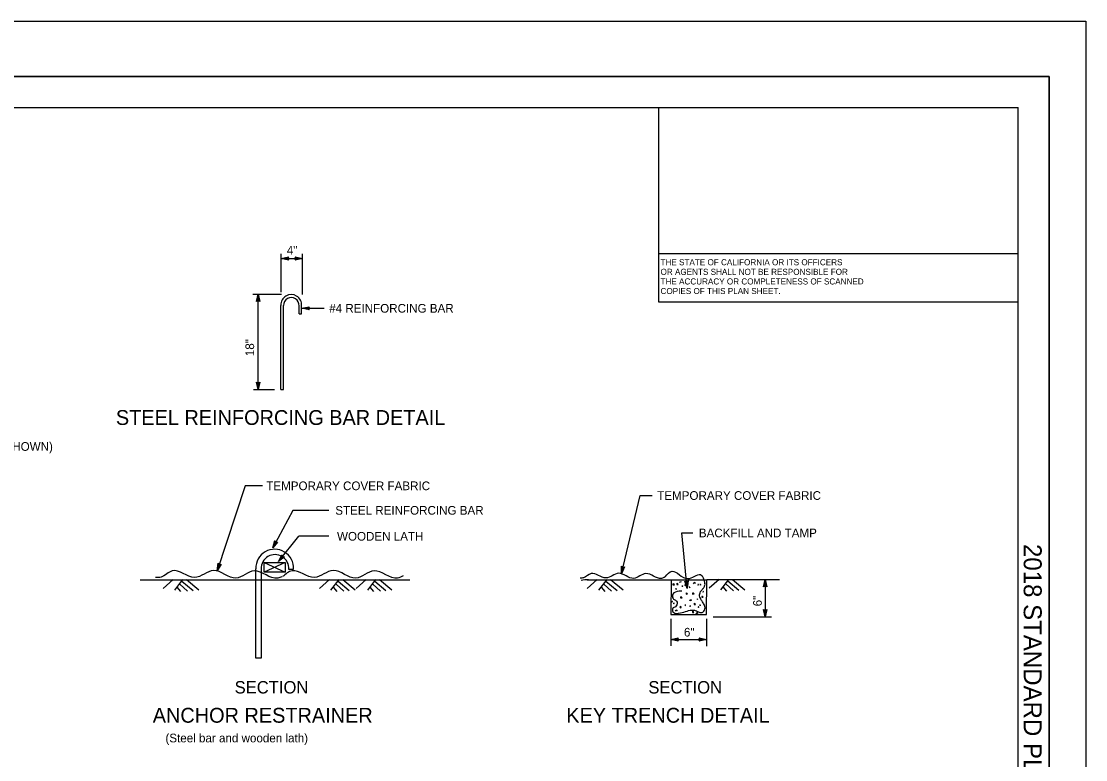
# Model space of a CAD drawing. Extents: x -894 to 866, y -476 to 714.
# Drawn here: x 7 to 866, y 118 to 714 of the extents above; entities that cross this region are included whole.
import ezdxf

# ---------------------------------------------------------------- set-up
doc = ezdxf.new("R2010")
doc.units = 0
for name, color, linetype in [('10 Sheet Format', 7, 'Continuous'), ('56 Stage 3 Anno', 7, 'Continuous'), ('57 Undefined', 7, 'Continuous'), ('59 Sndwall Anno', 7, 'Continuous'), ('60 Nongeo Data', 7, 'Continuous')]:
    doc.layers.add(name, color=color, linetype=linetype)

msp = doc.modelspace()

# ---------------------------------------------------------------- linework, layer by layer
at = {"layer": '10 Sheet Format'}
for p, q in [((-863.46, 668.96), (836.55, 668.96)), ((836.55, 668.96), (836.55, -431.04)), ((-813.45, 643.96), (811.55, 643.96)), ((521.56, 525.89), (521.56, 643.96)), ((811.55, -406.04), (811.55, 643.96)), ((811.55, 525.89), (521.56, 525.89)), ((521.56, 487.06), (521.56, 525.89)), ((811.55, 487.06), (521.56, 487.06))]:
    msp.add_line(p, q, dxfattribs=at)
for points in [[(-894.04, 713.56), (865.96, 713.56), (865.96, -476.44), (-894.04, -476.44)], [(-863.46, -431.04), (836.55, -431.04), (836.55, 668.96), (-863.46, 668.96)]]:
    msp.add_lwpolyline(points, close=True, dxfattribs=at)
at = {"layer": '56 Stage 3 Anno'}
for p, q in [((217.02, 494.95), (217.02, 526.04)), ((234.13, 493.08), (234.13, 526.04)), ((217.02, 522.17), (222.93, 523.48)), ((217.02, 522.17), (234.13, 522.17)), ((222.93, 520.85), (217.02, 522.17)), ((217.02, 522.17), (217.02, 522.17)), ((222.71, 521.2), (218.38, 522.17)), ((218.39, 522.17), (222.7, 523.12)), ((219.74, 522.16), (222.52, 522.78)), ((222.48, 521.55), (219.74, 522.16)), ((221.1, 522.16), (222.29, 522.43)), ((222.31, 521.89), (221.1, 522.16)), ((222.93, 523.48), (222.14, 522.17)), ((222.14, 522.17), (222.93, 520.85)), ((222.93, 523.48), (222.93, 523.48)), ((222.93, 520.85), (222.93, 520.85)), ((229.01, 522.17), (228.23, 523.49)), ((228.23, 523.49), (228.23, 523.49)), ((228.23, 523.49), (234.13, 522.17)), ((234.13, 522.17), (228.23, 520.86)), ((228.23, 520.86), (229.01, 522.17)), ((228.23, 520.86), (228.23, 520.86)), ((228.44, 523.14), (232.78, 522.17)), ((232.76, 522.16), (228.46, 521.21)), ((231.41, 522.17), (228.63, 521.55)), ((228.67, 522.78), (231.41, 522.17)), ((228.84, 522.44), (230.05, 522.17)), ((230.05, 522.17), (228.86, 521.91)), ((234.13, 522.17), (234.13, 522.17)), ((194.19, 493.47), (217.38, 493.47)), ((197.1, 487.57), (198.42, 493.47)), ((197.45, 487.78), (198.42, 492.12)), ((197.81, 488.01), (198.42, 490.75)), ((198.15, 488.19), (198.42, 489.4)), ((198.42, 416.53), (198.42, 493.47)), ((198.42, 493.47), (198.42, 493.47)), ((198.42, 493.47), (199.73, 487.57)), ((198.42, 492.1), (199.38, 487.8)), ((198.42, 490.75), (199.03, 487.97)), ((198.42, 489.4), (198.68, 488.21)), ((198.42, 488.36), (197.1, 487.57)), ((197.1, 487.57), (197.1, 487.57)), ((199.73, 487.57), (198.42, 488.36)), ((199.73, 487.57), (199.73, 487.57)), ((233.64, 481.96), (239.54, 483.27)), ((233.64, 481.96), (251.82, 481.96)), ((239.54, 480.64), (233.64, 481.96)), ((233.64, 481.96), (233.64, 481.96)), ((239.33, 480.99), (234.99, 481.96)), ((235, 481.96), (239.31, 482.91)), ((236.36, 481.96), (239.14, 482.57)), ((239.1, 481.34), (236.36, 481.96)), ((237.71, 481.96), (238.9, 482.22)), ((238.92, 481.69), (237.71, 481.96)), ((239.54, 483.27), (238.75, 481.96)), ((238.75, 481.96), (239.54, 480.64)), ((239.54, 483.27), (239.54, 483.27)), ((239.54, 480.64), (239.54, 480.64)), ((198.42, 416.53), (197.11, 422.44)), ((197.11, 422.44), (197.11, 422.44)), ((197.11, 422.44), (198.42, 421.65)), ((198.42, 417.9), (197.46, 422.2)), ((198.42, 419.25), (197.81, 422.03)), ((198.42, 420.61), (198.16, 421.8)), ((198.42, 421.65), (199.74, 422.44)), ((199.74, 422.44), (198.42, 416.53)), ((199.39, 422.22), (198.42, 417.89)), ((199.03, 421.99), (198.42, 419.25)), ((198.69, 421.82), (198.42, 420.61)), ((199.74, 422.44), (199.74, 422.44)), ((194.68, 416.53), (211.72, 416.53)), ((198.42, 416.53), (198.42, 416.53)), ((188.06, 338.74), (165.5, 270.25)), ((202.06, 338.74), (188.06, 338.74)), ((491.41, 267.83), (506.46, 330.92)), ((506.46, 330.92), (516.29, 330.92)), ((226.32, 318.96), (210.17, 288.74)), ((255.39, 318.96), (226.32, 318.96)), ((540.3, 300.72), (549.18, 300.72)), ((544.57, 255.96), (540.3, 300.72)), ((210.17, 288.74), (211.8, 294.57)), ((214.12, 293.33), (210.17, 288.74)), ((210.81, 289.95), (212, 294.2)), ((213.71, 293.31), (210.81, 289.94)), ((211.45, 291.14), (212.22, 293.88)), ((213.29, 293.27), (211.45, 291.14)), ((211.8, 294.57), (211.8, 294.57)), ((211.8, 294.57), (212.58, 293.25)), ((212.1, 292.34), (212.42, 293.51)), ((212.9, 293.28), (212.1, 292.34)), ((212.58, 293.25), (214.12, 293.33)), ((214.12, 293.33), (214.12, 293.33)), ((214.96, 277.57), (231.24, 298.02)), ((255.39, 298.02), (231.24, 298.02)), ((210.17, 288.74), (210.17, 288.74)), ((165.5, 270.25), (166.1, 276.26)), ((168.6, 275.44), (165.5, 270.25)), ((165.92, 271.55), (166.37, 275.93)), ((168.2, 275.35), (165.93, 271.54)), ((166.1, 276.26), (166.1, 276.26)), ((166.1, 276.26), (167.1, 275.11)), ((166.35, 272.83), (166.64, 275.66)), ((167.79, 275.24), (166.35, 272.83)), ((166.78, 274.12), (166.9, 275.33)), ((167.41, 275.18), (166.78, 274.12)), ((167.1, 275.11), (168.6, 275.44)), ((168.6, 275.44), (168.6, 275.44)), ((214.96, 277.57), (217.61, 283)), ((219.67, 281.37), (214.96, 277.57)), ((214.96, 277.57), (214.96, 277.57)), ((219.26, 281.42), (215.8, 278.63)), ((215.81, 278.64), (217.74, 282.6)), ((216.65, 279.69), (217.9, 282.25)), ((218.84, 281.46), (216.65, 279.69)), ((217.5, 280.76), (218.03, 281.85)), ((218.46, 281.54), (217.5, 280.76)), ((217.61, 283), (217.61, 283)), ((217.61, 283), (218.14, 281.57)), ((218.14, 281.57), (219.67, 281.37)), ((219.67, 281.37), (219.67, 281.37)), ((165.5, 270.25), (165.5, 270.25)), ((491.41, 267.83), (491.51, 273.88)), ((494.06, 273.27), (491.41, 267.83)), ((491.41, 267.83), (491.41, 267.83)), ((491.51, 273.88), (491.51, 273.88)), ((491.51, 273.88), (492.6, 272.81)), ((491.73, 269.16), (491.8, 273.57)), ((493.67, 273.14), (491.73, 269.15)), ((492.04, 270.47), (492.09, 273.32)), ((493.28, 273), (492.04, 270.47)), ((492.36, 271.79), (492.38, 273.01)), ((492.9, 272.91), (492.36, 271.79)), ((492.6, 272.81), (494.06, 273.27)), ((494.06, 273.27), (494.06, 273.27)), ((544.57, 255.96), (542.7, 261.71)), ((542.7, 261.71), (542.7, 261.71)), ((542.7, 261.71), (544.08, 261.05)), ((544.43, 257.32), (543.08, 261.52)), ((544.31, 258.67), (543.43, 261.38)), ((544.18, 260.02), (543.81, 261.18)), ((544.08, 261.05), (545.32, 261.96)), ((544.34, 261.25), (544.18, 260.02)), ((544.66, 261.46), (544.31, 258.67)), ((544.99, 261.72), (544.44, 257.31)), ((545.32, 261.96), (544.57, 255.96)), ((545.32, 261.96), (545.32, 261.96)), ((606.04, 257.19), (607.36, 263.09)), ((607.36, 257.98), (606.04, 257.19)), ((606.39, 257.4), (607.36, 261.74)), ((606.74, 257.63), (607.36, 260.38)), ((607.08, 257.81), (607.36, 259.02)), ((607.36, 263.09), (607.32, 233.09)), ((607.36, 263.09), (607.36, 263.09)), ((607.36, 263.09), (608.66, 257.19)), ((607.36, 260.38), (607.97, 257.59)), ((607.36, 259.02), (607.62, 257.83)), ((608.66, 257.19), (607.36, 257.98)), ((607.37, 261.73), (608.31, 257.42)), ((544.57, 255.96), (544.57, 255.96)), ((606.04, 257.19), (606.04, 257.19)), ((608.66, 257.19), (608.66, 257.19)), ((565.5, 233.09), (612.51, 233.09)), ((607.32, 233.09), (606, 238.99)), ((606, 238.99), (606, 238.99)), ((606, 238.99), (607.31, 238.21)), ((607.31, 234.46), (606.36, 238.76)), ((607.32, 235.81), (606.7, 238.59)), ((607.32, 237.17), (607.05, 238.36)), ((607.31, 238.21), (608.63, 239)), ((608.63, 239), (607.32, 233.09)), ((608.28, 238.78), (607.32, 234.45)), ((607.93, 238.55), (607.32, 235.81)), ((607.59, 238.38), (607.32, 237.17)), ((607.32, 233.09), (607.32, 233.09)), ((608.63, 239), (608.63, 239)), ((531.41, 231.38), (531.4, 209.52)), ((560.11, 231.36), (560.1, 209.5)), ((531.4, 214.72), (537.31, 216.03)), ((531.4, 214.72), (560.11, 214.72)), ((537.31, 213.41), (531.4, 214.72)), ((531.4, 214.72), (531.4, 214.72)), ((537.09, 213.76), (532.76, 214.72)), ((532.77, 214.73), (537.07, 215.68)), ((534.12, 214.72), (536.9, 215.34)), ((536.86, 214.11), (534.12, 214.72)), ((535.48, 214.72), (536.67, 214.98)), ((536.69, 214.45), (535.48, 214.72)), ((537.31, 216.03), (536.52, 214.72)), ((536.52, 214.72), (537.31, 213.41)), ((537.31, 216.03), (537.31, 216.03)), ((554.99, 214.72), (554.2, 216.04)), ((554.2, 216.04), (554.2, 216.04)), ((554.2, 216.04), (560.11, 214.72)), ((560.11, 214.72), (554.2, 213.42)), ((554.2, 213.42), (554.99, 214.72)), ((554.41, 215.69), (558.75, 214.72)), ((558.74, 214.72), (554.43, 213.77)), ((557.39, 214.73), (554.61, 214.11)), ((554.64, 215.34), (557.39, 214.73)), ((554.82, 215), (556.03, 214.73)), ((556.03, 214.73), (554.84, 214.46)), ((560.11, 214.72), (560.11, 214.72)), ((537.31, 213.41), (537.31, 213.41)), ((554.2, 213.42), (554.2, 213.42))]:
    msp.add_line(p, q, dxfattribs=at)
at = {"layer": '59 Sndwall Anno'}
for p, q in [((129.88, 263.14), (121.85, 256)), ((137.49, 263.09), (130.87, 254.67)), ((135.18, 259.5), (141.38, 253.86)), ((136.84, 261.83), (145.92, 254.36)), ((140.58, 263.06), (150.73, 254.7)), ((255.95, 263.14), (247.92, 256)), ((263.56, 263.09), (256.94, 254.67)), ((261.26, 259.5), (267.45, 253.86)), ((262.91, 261.83), (271.99, 254.36)), ((266.66, 263.06), (276.81, 254.7)), ((285.55, 263.14), (277.51, 256)), ((293.16, 263.09), (286.54, 254.67)), ((290.85, 259.5), (297.04, 253.86)), ((292.51, 261.83), (301.58, 254.36)), ((296.25, 263.06), (306.4, 254.7)), ((471.99, 263.14), (463.96, 256)), ((479.6, 263.09), (472.98, 254.67)), ((477.29, 259.5), (483.49, 253.86)), ((478.95, 261.83), (488.03, 254.36)), ((482.69, 263.06), (492.84, 254.7)), ((533.61, 259.65), (532.87, 259.43)), ((533.02, 259.58), (533.02, 258.84)), ((533.02, 258.84), (534.19, 258.99)), ((534.19, 258.99), (533.61, 259.65)), ((536.7, 259.87), (535.96, 259.65)), ((536.11, 259.8), (536.11, 259.06)), ((536.11, 259.06), (537.29, 259.21)), ((537.29, 259.21), (536.7, 259.87)), ((539.72, 261.19), (538.17, 260.68)), ((540.08, 258.18), (540.45, 257.67)), ((540.08, 258.18), (540.89, 257.96)), ((540.45, 257.67), (540.97, 257.74)), ((540.97, 257.74), (540.89, 257.96)), ((542.59, 258.4), (543.18, 259.36)), ((544.13, 258.92), (542.59, 258.4)), ((543.03, 259.5), (544.13, 258.92)), ((549.73, 259.8), (550.32, 260.75)), ((550.17, 260.9), (551.28, 260.31)), ((553.52, 259.25), (553.12, 259.06)), ((553.19, 259.14), (553.48, 258.7)), ((553.48, 258.7), (553.56, 259.28)), ((553.56, 259.28), (553.48, 259.21)), ((555.21, 259.25), (554.81, 259.06)), ((554.88, 259.14), (555.18, 258.7)), ((555.18, 258.7), (555.25, 259.28)), ((555.25, 259.28), (555.18, 259.21)), ((570.26, 263.29), (562.23, 256.14)), ((577.87, 263.24), (571.25, 254.81)), ((575.56, 259.65), (581.76, 254.01)), ((577.22, 261.97), (586.3, 254.5)), ((580.96, 263.2), (591.11, 254.85)), ((132.98, 257.09), (135.89, 253.52)), ((259.06, 257.09), (261.96, 253.52)), ((288.65, 257.09), (291.55, 253.52)), ((475.09, 257.09), (478, 253.52)), ((535.81, 255.76), (535.15, 255.76)), ((535.23, 255.83), (535.45, 255.17)), ((535.45, 255.17), (535.81, 255.76)), ((539.79, 249.14), (539.05, 248.92)), ((539.2, 249.07), (539.2, 248.34)), ((540.38, 248.48), (539.79, 249.14)), ((544.21, 252.16), (543.47, 251.94)), ((543.62, 252.08), (543.62, 251.35)), ((543.62, 251.35), (544.8, 251.49)), ((544.8, 251.49), (544.21, 252.16)), ((546.6, 257.04), (546.2, 256.86)), ((546.27, 256.93), (546.56, 256.49)), ((546.56, 256.49), (546.64, 257.08)), ((546.64, 257.08), (546.56, 257.01)), ((549.43, 252.23), (548.7, 252.01)), ((548.85, 252.16), (548.85, 251.42)), ((548.85, 251.42), (550.02, 251.57)), ((550.02, 251.57), (549.43, 252.23)), ((556.94, 249.58), (556.21, 249.36)), ((556.36, 249.51), (556.36, 248.78)), ((557.53, 248.92), (556.94, 249.58)), ((557.57, 253.37), (557.17, 253.19)), ((557.24, 253.26), (557.53, 252.82)), ((557.53, 252.82), (557.61, 253.41)), ((557.61, 253.41), (557.53, 253.33)), ((573.36, 257.23), (576.27, 253.67)), ((532.54, 245.36), (532.13, 245.18)), ((532.21, 245.25), (532.5, 244.81)), ((532.5, 244.81), (532.57, 245.4)), ((532.57, 245.4), (532.5, 245.32)), ((533.86, 244.11), (533.46, 243.93)), ((533.53, 244), (533.83, 243.56)), ((533.83, 243.56), (533.9, 244.15)), ((533.9, 244.15), (533.83, 244.07)), ((539.35, 241.58), (538.46, 240.77)), ((538.46, 240.77), (539.27, 240.25)), ((539.2, 248.34), (540.38, 248.48)), ((539.64, 240.99), (539.27, 241.35)), ((539.27, 240.25), (539.64, 240.99)), ((543.07, 242.64), (542.66, 242.46)), ((542.74, 242.53), (543.03, 242.09)), ((543.03, 242.09), (543.1, 242.68)), ((543.1, 242.68), (543.03, 242.6)), ((546.56, 245.98), (547.15, 246.94)), ((548.11, 246.5), (546.56, 245.98)), ((547.04, 241.98), (546.64, 241.8)), ((546.71, 241.87), (547.01, 241.43)), ((547.01, 247.09), (548.11, 246.5)), ((547.01, 241.43), (547.08, 242.02)), ((547.08, 242.02), (547.01, 241.94)), ((550.61, 243.78), (549.88, 243.56)), ((550.02, 243.71), (550.02, 242.97)), ((550.02, 242.97), (551.2, 243.12)), ((551.2, 243.12), (550.61, 243.78)), ((552.86, 247.56), (552.45, 247.38)), ((552.53, 247.45), (552.82, 247.01)), ((552.82, 247.01), (552.9, 247.6)), ((552.9, 247.6), (552.82, 247.53)), ((553.74, 241.1), (553.34, 240.91)), ((553.41, 240.99), (553.71, 240.55)), ((553.71, 240.55), (553.78, 241.14)), ((553.78, 241.14), (553.71, 241.06)), ((554.92, 242.57), (554.51, 242.38)), ((554.59, 242.46), (554.88, 242.02)), ((554.88, 242.02), (554.96, 242.6)), ((554.96, 242.6), (554.88, 242.53)), ((556.36, 248.78), (557.53, 248.92)), ((535, 237.53), (535.59, 238.49)), ((536.55, 238.05), (535, 237.53)), ((535.45, 238.64), (536.55, 238.05)), ((549.29, 237.24), (548.55, 237.02)), ((548.7, 237.17), (548.7, 236.43)), ((548.7, 236.43), (549.88, 236.58)), ((549.88, 236.58), (549.29, 237.24)), ((551.57, 235.4), (552.16, 236.36)), ((553.12, 235.92), (551.57, 235.4)), ((552.01, 236.51), (553.12, 235.92))]:
    msp.add_line(p, q, dxfattribs=at)
at = {"layer": '60 Nongeo Data'}
for p, q in [((216.68, 416.49), (216.68, 484.32)), ((219.01, 416.49), (219.01, 484.18)), ((231.46, 477.46), (231.46, 484.03)), ((233.52, 477.46), (233.52, 484.11)), ((231.46, 477.46), (233.52, 477.46)), ((216.68, 416.49), (219.01, 416.49)), ((203.35, 276.99), (220.38, 269.17)), ((220.38, 276.99), (203.35, 269.17)), ((196.63, 199.75), (196.63, 271.88)), ((200.81, 271.63), (200.81, 199.75)), ((226.93, 271.36), (223.23, 271.36)), ((103.41, 262.78), (320.72, 262.78)), ((531.64, 262.79), (560.24, 263)), ((200.81, 199.75), (196.63, 199.75))]:
    msp.add_line(p, q, dxfattribs=at)
msp.add_lwpolyline([(220.38, 269.17), (203.35, 269.17), (203.35, 276.99), (220.38, 276.99)], close=True, dxfattribs=at)
for points in [[(463.92, 263.02), (465.71, 263.02)], [(465.71, 263.02), (531.5, 262.88), (531.36, 234.8), (560.15, 234.81), (560.27, 263.09), (618.91, 263.09)]]:
    msp.add_lwpolyline(points, dxfattribs=at)
for centre, radius, start, end in [((225.1, 484.62), 8.43, 356.53134, 182.05435), ((225.24, 484.4), 6.24, 356.53134, 182.05435), ((211.79, 272.43), 15.17, 356.53134, 182.05435), ((212.03, 272.04), 11.22, 356.53134, 182.05435), ((465.6, 234.85), 28.18, 91.59352, 103.58721)]:
    msp.add_arc(centre, radius, start, end, dxfattribs=at)
for points in [[(217.44, 265.41), (214.3, 264.28), (195.31, 270.15), (180.59, 264.28), (162.4, 270.42), (147.15, 264.81), (129.22, 270.15), (120.12, 265.08), (115.76, 264.68)], [(315.36, 266.1), (310.92, 264.28), (291.92, 270.15), (277.21, 264.28), (259.01, 270.42), (243.77, 264.81), (225.84, 270.15), (218.17, 265.45)], [(526.74, 265.28), (523.78, 264.06), (511.12, 267.98), (501.31, 264.06), (489.18, 268.16), (479.01, 264.42), (467.06, 267.98), (460.99, 264.6), (458.09, 264.33)], [(526.62, 265.19), (532.27, 269.84), (544.92, 263.86), (555.23, 267.18), (558.82, 259.5)], [(556.85, 255.36), (558.17, 257.07), (558.54, 258.1), (558.91, 259.13), (558.76, 260.01)], [(540.15, 253.88), (537.94, 253.66), (532.93, 251.31), (533.08, 247.85), (534.99, 246.39), (536.02, 245.58), (536.17, 242.64), (535.07, 241.24), (532.86, 239.92), (532.56, 238.6), (533, 237.13), (534.62, 235.95), (537.64, 235.88), (543.09, 237.35), (548.32, 238.45), (551.04, 238.23), (552.81, 237.42), (554.65, 236.61), (557.15, 236.83), (558.48, 238.45), (558.92, 240.43), (558.48, 242.27), (556.86, 245.06), (555.53, 247.34), (554.8, 249.03), (554.5, 250.79), (555.75, 254.1), (556.71, 255.2), (557.23, 255.79)]]:
    msp.add_spline(points, degree=3, dxfattribs=at)

# ---------------------------------------------------------------- texts
at = {"layer": '10 Sheet Format'}
for s, p in [('THE STATE OF CALIFORNIA OR ITS OFFICERS', (523.03, 516.71)), ('OR AGENTS SHALL NOT BE RESPONSIBLE FOR', (523.03, 508.96)), ('THE ACCURACY OR COMPLETENESS OF SCANNED', (523.03, 501.21)), ('COPIES OF THIS PLAN SHEET.', (523.03, 493.46))]:
    msp.add_text(s, height=4.9, dxfattribs=at).set_placement(p)
msp.add_text('2018 STANDARD PLAN T53', height=14.5, rotation=270, dxfattribs=at).set_placement((815.95, 291.82))
at = {"layer": '57 Undefined'}
for s, height, p in [('4"', 7, (221.59, 525.36)), ('#4 REINFORCING BAR', 7, (255.79, 478.46)), ('STEEL REINFORCING BAR DETAIL', 12, (83.71, 387.86)), ('(GRAVEL-FILLED BAGS SHOWN)', 7, (-113.25, 366.99)), ('TEMPORARY COVER FABRIC', 7, (205.04, 335.24)), ('TEMPORARY COVER FABRIC', 7, (520.35, 327.42)), ('STEEL REINFORCING BAR', 7, (260.68, 315.46)), ('WOODEN LATH', 7, (262.08, 294.52)), ('BACKFILL AND TAMP', 7, (553.93, 297.22)), ('6"', 7, (541.89, 217.13)), ('SECTION', 10, (179.51, 171.2)), ('SECTION', 10, (513.2, 171.2)), ('ANCHOR RESTRAINER', 12, (113.44, 147.61)), ('KEY TRENCH DETAIL', 12, (446.98, 147.61)), ('(Steel bar and wooden lath)', 7, (123.68, 131.76))]:
    msp.add_text(s, height=height, dxfattribs=at).set_placement(p)
for s, rotation, p in [('18"', 90, (195.22, 443.38)), ('6"', 89.97177, (604.67, 241.53))]:
    msp.add_text(s, height=7, rotation=rotation, dxfattribs=at).set_placement(p)

doc.saveas('drawing.dxf')
